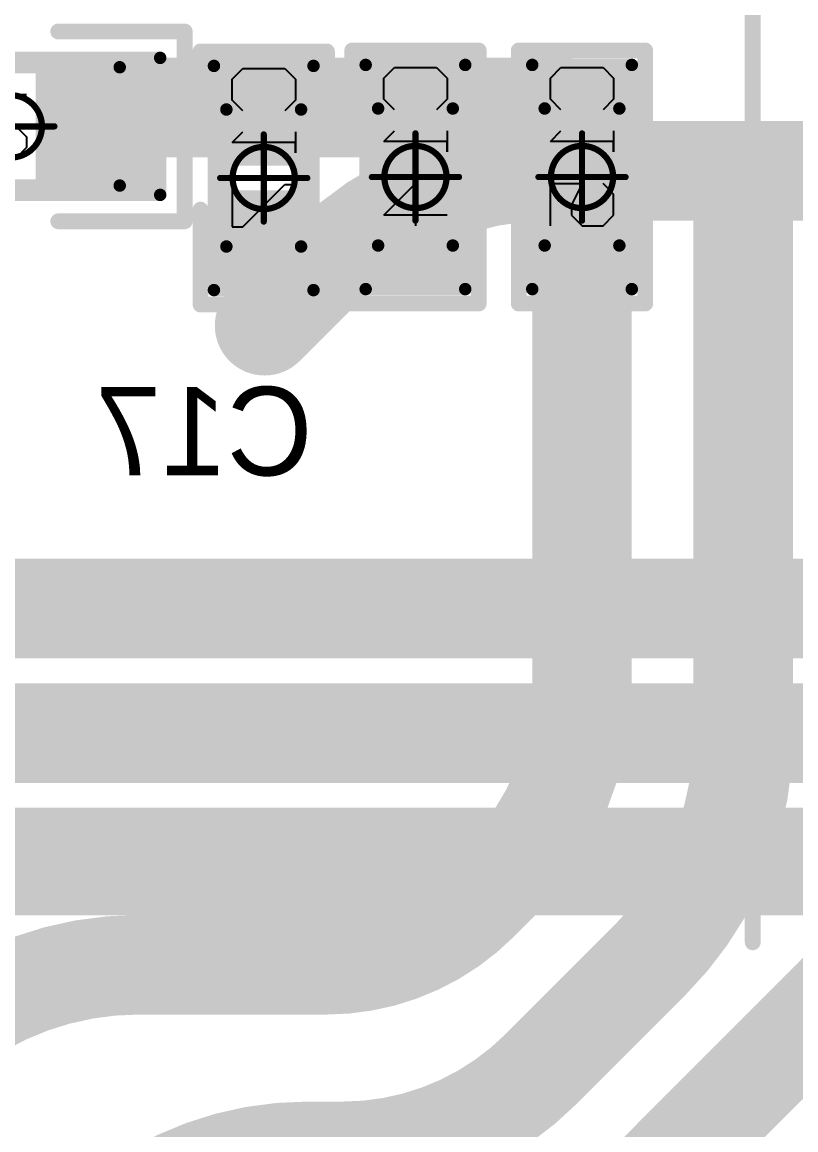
# Model space of a CAD drawing. Header units: millimetres. Extents: x 235 to 830, y 272 to 692.
# Drawn here: x 500.76 to 506.98, y 520.96 to 529.86 of the extents above; entities that cross this region are included whole.
import ezdxf

# ---------------------------------------------------------------- set-up
doc = ezdxf.new("R2010")
doc.units = ezdxf.units.MM
for name, color, linetype in [('BottomLayer', 5, 'Continuous'), ('BottomOverlay', 54, 'Continuous'), ('BottomPaste', 16, 'Continuous'), ('BottomSolder', 6, 'Continuous'), ('Mechanical1', 6, 'Continuous'), ('Mechanical13', 56, 'Continuous'), ('Mechanical15', 56, 'Continuous'), ('MultiLayer', 9, 'Continuous'), ('TopLayer', 1, 'Continuous'), ('ViaHoleLayer', 16, 'Continuous')]:
    doc.layers.add(name, color=color, linetype=linetype)

# ---------------------------------------------------------------- blocks, each defined once
blk = doc.blocks.new('ANTENNA_NFC_60MMX30MM_B_1')
at = {"layer": 'BottomLayer', "const_width": 0.8000009399999999}
for points in [[(-24.40399996, -12.60000528), (24.40399996, -12.60000528)], [(-24.83799706, -13.60000328), (24.83799706, -13.60000328)], [(-25.27199416, -14.59999874), (25.27199416, -14.60000382)]]:
    blk.add_lwpolyline(points, dxfattribs=at)
at = {"layer": 'Mechanical1', "const_width": 0.127}
blk.add_lwpolyline([(-30.0000035, -15.00000048), (30.00000604, -15.00000048)], dxfattribs=at)
blk = doc.blocks.new('0402CAP_B_4')
at = {"layer": 'BottomLayer'}
for points in [[(-0.7999984, 0.2999994), (-0.7999984, -0.2999994), (-0.1999996, 0.2999994), (-0.1999996, -0.2999994)], [(0.20000214, 0.2999994), (0.20000214, -0.2999994), (0.8000009399999999, 0.2999994), (0.8000009399999999, -0.2999994)]]:
    blk.add_solid(points, dxfattribs=at)
at = {"layer": 'BottomOverlay', "const_width": 0.127}
for points in [[(-1.016, -0.508), (-1.016, 0.508)], [(-0.254, 0.508), (-1.016, 0.508)], [(1.016, 0.508), (0.254, 0.508)], [(1.016, -0.508), (1.016, 0.508)], [(-0.254, -0.508), (-1.016, -0.508)], [(1.016, -0.508), (0.254, -0.508)]]:
    blk.add_lwpolyline(points, dxfattribs=at)
at = {"layer": 'BottomOverlay', "const_width": 0.0635}
for points in [[(-1.04775, 0.508, 1), (-0.98425, 0.508, 1)], [(-1.04775, 0.508, 1), (-0.98425, 0.508, 1)], [(-0.2857499999999999, 0.508, 1), (-0.22225, 0.508, 1)], [(0.22225, 0.508, 1), (0.2857499999999999, 0.508, 1)], [(0.98425, 0.508, 1), (1.04775, 0.508, 1)], [(0.98425, 0.508, 1), (1.04775, 0.508, 1)], [(-1.04775, -0.508, 1), (-0.98425, -0.508, 1)], [(-1.04775, -0.508, 1), (-0.98425, -0.508, 1)], [(-0.2857499999999999, -0.508, 1), (-0.22225, -0.508, 1)], [(0.22225, -0.508, 1), (0.2857499999999999, -0.508, 1)], [(0.98425, -0.508, 1), (1.04775, -0.508, 1)], [(0.98425, -0.508, 1), (1.04775, -0.508, 1)]]:
    blk.add_lwpolyline(points, format="xyb", close=True, dxfattribs=at)
at = {"layer": 'BottomPaste'}
for points in [[(-0.7999984, 0.2999994), (-0.7999984, -0.2999994), (-0.1999996, 0.2999994), (-0.1999996, -0.2999994)], [(0.20000214, 0.2999994), (0.20000214, -0.2999994), (0.8000009399999999, 0.2999994), (0.8000009399999999, -0.2999994)]]:
    blk.add_solid(points, dxfattribs=at)
at = {"layer": 'BottomSolder'}
for points in [[(-0.9015983999999999, 0.4015993999999999), (-0.9015983999999999, -0.4015993999999999), (-0.09839959999999999, 0.4015993999999999), (-0.09839959999999999, -0.4015993999999999)], [(0.09840214, 0.4015993999999999), (0.09840214, -0.4015993999999999), (0.90160094, 0.4015993999999999), (0.90160094, -0.4015993999999999)]]:
    blk.add_solid(points, dxfattribs=at)
at = {"layer": 'Mechanical1'}
for p, q in [((-0.8779992599999998, 0.16935958), (-0.79335884, 0.254)), ((-0.79335884, 0.254), (-0.62408054, 0.254)), ((-0.62408054, 0.254), (-0.53944266, 0.16935958)), ((-0.37016436, 0.254), (-0.20088606, 0.254)), ((-0.20088606, 0.254), (-0.28552394, 0.254)), ((-0.28552394, 0.254), (-0.28552394, -0.2538349)), ((0.13767308, 0.254), (0.05303266, 0.16935958)), ((0.30695138, 0.254), (0.13767308, 0.254)), ((0.39158926, 0.16935958), (0.30695138, 0.254)), ((-0.8779992599999998, -0.16919702), (-0.8779992599999998, 0.16935958)), ((0.39158926, 8.128e-05), (0.39158926, 0.16935958)), ((0.05303266, -0.2538349), (0.05303266, 8.128e-05)), ((0.05303266, 8.128e-05), (0.22231096, -0.0845566)), ((0.30695138, -0.0845566), (0.39158926, 8.128e-05)), ((0.22231096, -0.0845566), (0.30695138, -0.0845566)), ((-0.79335884, -0.2538349), (-0.8779992599999998, -0.16919702)), ((-0.53944266, -0.16919702), (-0.62408054, -0.2538349)), ((-0.28552394, -0.2538349), (-0.37016436, -0.16919702)), ((-0.62408054, -0.2538349), (-0.79335884, -0.2538349)), ((0.39158926, -0.2538349), (0.05303266, -0.2538349))]:
    blk.add_line(p, q, dxfattribs=at)
at = {"layer": 'Mechanical13', "const_width": 0.0999998}
for points in [[(0.55000144, 0.2999994), (-0.5499989, 0.2999994)], [(-0.5499989, -0.2999994), (-0.5499989, 0.2999994)], [(0.55000144, -0.2999994), (0.55000144, 0.2999994)], [(0.55000144, -0.2999994), (-0.5499989, -0.2999994)]]:
    blk.add_lwpolyline(points, dxfattribs=at)
at = {"layer": 'Mechanical13', "const_width": 0.0499999}
for points in [[(-0.57499758, 0.2999994, 1), (-0.52500022, 0.2999994, 1)], [(-0.57499758, 0.2999994, 1), (-0.52500022, 0.2999994, 1)], [(0.52500276, 0.2999994, 1), (0.57500012, 0.2999994, 1)], [(0.52500276, 0.2999994, 1), (0.57500012, 0.2999994, 1)], [(-0.57499758, -0.2999994, 1), (-0.52500022, -0.2999994, 1)], [(-0.57499758, -0.2999994, 1), (-0.52500022, -0.2999994, 1)], [(0.52500276, -0.2999994, 1), (0.57500012, -0.2999994, 1)], [(0.52500276, -0.2999994, 1), (0.57500012, -0.2999994, 1)]]:
    blk.add_lwpolyline(points, format="xyb", close=True, dxfattribs=at)
at = {"layer": 'Mechanical15'}
for points, const_width in [([(0.90000074, 0.40000174), (-0.8999982, 0.40000174)], 0.0999998), ([(-0.8999982, -0.3999992), (-0.8999982, 0.40000174)], 0.0999998), ([(0.90000074, -0.3999992), (0.90000074, 0.40000174)], 0.0999998), ([(0, -0.3499993), (0, 0.3499993)], 0.0499999), ([(0.3499993, 0), (-0.3499993, 0)], 0.0499999), ([(0.90000074, -0.3999992), (-0.8999982, -0.3999992)], 0.0999998)]:
    blk.add_lwpolyline(points, dxfattribs=dict(at, const_width=const_width))
for points, const_width in [([(-0.9249968799999999, 0.40000174, 1), (-0.87499952, 0.40000174, 1)], 0.0499999), ([(-0.9249968799999999, 0.40000174, 1), (-0.87499952, 0.40000174, 1)], 0.0499999), ([(0.8750020599999999, 0.40000174, 1), (0.9249994199999999, 0.40000174, 1)], 0.0499999), ([(0.8750020599999999, 0.40000174, 1), (0.9249994199999999, 0.40000174, 1)], 0.0499999), ([(-0.01249934, 0.3499993, 1), (0.01249934, 0.3499993, 1)], 0.02499868), ([(0.2499995, 0, 1), (-0.2499995, 0, 1)], 0.0499999), ([(-0.36249864, 0, 1), (-0.33749996, 0, 1)], 0.02499868), ([(-0.26249884, 0, 1), (-0.23750016, 0, 1)], 0.02499868), ([(0.23750016, 0, 1), (0.26249884, 0, 1)], 0.02499868), ([(0.33749996, 0, 1), (0.36249864, 0, 1)], 0.02499868), ([(-0.9249968799999999, -0.3999992, 1), (-0.87499952, -0.3999992, 1)], 0.0499999), ([(-0.9249968799999999, -0.3999992, 1), (-0.87499952, -0.3999992, 1)], 0.0499999), ([(-0.01249934, -0.3499993, 1), (0.01249934, -0.3499993, 1)], 0.02499868), ([(0.8750020599999999, -0.3999992, 1), (0.9249994199999999, -0.3999992, 1)], 0.0499999), ([(0.8750020599999999, -0.3999992, 1), (0.9249994199999999, -0.3999992, 1)], 0.0499999)]:
    blk.add_lwpolyline(points, format="xyb", close=True, dxfattribs=dict(at, const_width=const_width))
blk = doc.blocks.new('0603_B_16')
at = {"layer": 'BottomLayer'}
for points in [[(-1.0999978, 0.44999656), (-1.0999978, -0.4500016399999999), (-0.2999994, 0.44999656), (-0.2999994, -0.4500016399999999)], [(0.30000194, 0.44999656), (0.30000194, -0.4500016399999999), (1.10000034, 0.44999656), (1.10000034, -0.4500016399999999)]]:
    blk.add_solid(points, dxfattribs=at)
at = {"layer": 'BottomOverlay', "const_width": 0.127}
for points in [[(-1.397, -0.7619999999999999), (-1.397, 0.7619999999999999)], [(-1.397, 0.7619999999999999), (-0.3809999999999999, 0.7619999999999999)], [(0.3809999999999999, 0.7619999999999999), (1.397, 0.7619999999999999)], [(1.397, -0.7619999999999999), (1.397, 0.7619999999999999)], [(-1.397, -0.7619999999999999), (-0.3809999999999999, -0.7619999999999999)], [(0.3809999999999999, -0.7619999999999999), (1.397, -0.7619999999999999)]]:
    blk.add_lwpolyline(points, dxfattribs=at)
at = {"layer": 'BottomOverlay', "const_width": 0.0635}
for points in [[(-1.42875, 0.7619999999999999, 1), (-1.36525, 0.7619999999999999, 1)], [(-1.42875, 0.7619999999999999, 1), (-1.36525, 0.7619999999999999, 1)], [(-0.41275, 0.7619999999999999, 1), (-0.34925, 0.7619999999999999, 1)], [(0.34925, 0.7619999999999999, 1), (0.41275, 0.7619999999999999, 1)], [(1.36525, 0.7619999999999999, 1), (1.42875, 0.7619999999999999, 1)], [(1.36525, 0.7619999999999999, 1), (1.42875, 0.7619999999999999, 1)], [(-1.42875, -0.7619999999999999, 1), (-1.36525, -0.7619999999999999, 1)], [(-1.42875, -0.7619999999999999, 1), (-1.36525, -0.7619999999999999, 1)], [(-0.41275, -0.7619999999999999, 1), (-0.34925, -0.7619999999999999, 1)], [(0.34925, -0.7619999999999999, 1), (0.41275, -0.7619999999999999, 1)], [(1.36525, -0.7619999999999999, 1), (1.42875, -0.7619999999999999, 1)], [(1.36525, -0.7619999999999999, 1), (1.42875, -0.7619999999999999, 1)]]:
    blk.add_lwpolyline(points, format="xyb", close=True, dxfattribs=at)
at = {"layer": 'BottomPaste'}
for points in [[(-1.0999978, 0.44999656), (-1.0999978, -0.4500016399999999), (-0.2999994, 0.44999656), (-0.2999994, -0.4500016399999999)], [(0.30000194, 0.44999656), (0.30000194, -0.4500016399999999), (1.10000034, 0.44999656), (1.10000034, -0.4500016399999999)]]:
    blk.add_solid(points, dxfattribs=at)
at = {"layer": 'BottomSolder'}
for points in [[(-1.2015978, 0.55159656), (-1.2015978, -0.5516016399999999), (-0.1983994, 0.55159656), (-0.1983994, -0.5516016399999999)], [(0.19840194, 0.55159656), (0.19840194, -0.5516016399999999), (1.20160034, 0.55159656), (1.20160034, -0.5516016399999999)]]:
    blk.add_solid(points, dxfattribs=at)
at = {"layer": 'Mechanical1'}
for p, q in [((-1.143, 0.254), (-1.143, -0.2538349)), ((-0.9737217, 0.0847217), (-0.8044433999999999, 0.254)), ((-0.6351651, 0.254), (-0.4658868, 0.254)), ((-0.4658868, 0.254), (-0.55052468, 0.254)), ((-0.55052468, 0.254), (-0.55052468, -0.2538349)), ((0.12658852, 0.254), (-0.21196808, 0.254)), ((-0.21196808, 0.254), (0.12658852, -0.0845566)), ((-0.8890812799999999, 0.0847217), (-1.143, 0.0847217)), ((-0.8044433999999999, 8.128e-05), (-0.8890812799999999, 0.0847217)), ((-0.8044433999999999, -0.16919702), (-0.8044433999999999, 8.128e-05)), ((0.12658852, -0.0845566), (0.12658852, -0.16919702)), ((-0.8890812799999999, -0.2538349), (-0.8044433999999999, -0.16919702)), ((-0.55052468, -0.2538349), (-0.6351651, -0.16919702)), ((-0.12732766, -0.2538349), (-0.21196808, -0.16919702)), ((0.12658852, -0.16919702), (0.04195064, -0.2538349)), ((-1.143, -0.2538349), (-0.8890812799999999, -0.2538349)), ((0.04195064, -0.2538349), (-0.12732766, -0.2538349))]:
    blk.add_line(p, q, dxfattribs=at)
at = {"layer": 'Mechanical13', "const_width": 0.0999998}
for points in [[(-0.87499952, 0.47499778), (0.8750020599999999, 0.47499778)], [(-0.87499952, -0.47500286), (-0.87499952, 0.47499778)], [(0.8750020599999999, -0.47500286), (0.8750020599999999, 0.47499778)], [(-0.87499952, -0.47500286), (0.8750020599999999, -0.47500286)]]:
    blk.add_lwpolyline(points, dxfattribs=at)
at = {"layer": 'Mechanical13', "const_width": 0.0499999}
for points in [[(-0.8999982, 0.47499778, 1), (-0.8500008399999999, 0.47499778, 1)], [(-0.8999982, 0.47499778, 1), (-0.8500008399999999, 0.47499778, 1)], [(0.85000338, 0.47499778, 1), (0.90000074, 0.47499778, 1)], [(0.85000338, 0.47499778, 1), (0.90000074, 0.47499778, 1)], [(-0.8999982, -0.47500286, 1), (-0.8500008399999999, -0.47500286, 1)], [(-0.8999982, -0.47500286, 1), (-0.8500008399999999, -0.47500286, 1)], [(0.85000338, -0.47500286, 1), (0.90000074, -0.47500286, 1)], [(0.85000338, -0.47500286, 1), (0.90000074, -0.47500286, 1)]]:
    blk.add_lwpolyline(points, format="xyb", close=True, dxfattribs=at)
at = {"layer": 'Mechanical15'}
for points, const_width in [([(-1.1999976, 0.5499989), (1.20000014, 0.5499989)], 0.0999998), ([(-1.1999976, -0.55000144), (-1.1999976, 0.5499989)], 0.0999998), ([(1.20000014, -0.55000144), (1.20000014, 0.5499989)], 0.0999998), ([(0, -0.3499993), (0, 0.3499993)], 0.0499999), ([(-0.3499993, 0), (0.3499993, 0)], 0.0499999), ([(-1.1999976, -0.55000144), (1.20000014, -0.55000144)], 0.0999998)]:
    blk.add_lwpolyline(points, dxfattribs=dict(at, const_width=const_width))
for points, const_width in [([(-1.22499628, 0.5499989, 1), (-1.17499892, 0.5499989, 1)], 0.0499999), ([(-1.22499628, 0.5499989, 1), (-1.17499892, 0.5499989, 1)], 0.0499999), ([(1.17500146, 0.5499989, 1), (1.22499882, 0.5499989, 1)], 0.0499999), ([(1.17500146, 0.5499989, 1), (1.22499882, 0.5499989, 1)], 0.0499999), ([(-0.01249934, 0.3499993, 1), (0.01249934, 0.3499993, 1)], 0.02499868), ([(0.2499995, 0, 1), (-0.2499995, 0, 1)], 0.0499999), ([(-0.36249864, 0, 1), (-0.33749996, 0, 1)], 0.02499868), ([(-0.26249884, 0, 1), (-0.23750016, 0, 1)], 0.02499868), ([(0.23750016, 0, 1), (0.26249884, 0, 1)], 0.02499868), ([(0.33749996, 0, 1), (0.36249864, 0, 1)], 0.02499868), ([(-0.01249934, -0.3499993, 1), (0.01249934, -0.3499993, 1)], 0.02499868), ([(-1.22499628, -0.55000144, 1), (-1.17499892, -0.55000144, 1)], 0.0499999), ([(-1.22499628, -0.55000144, 1), (-1.17499892, -0.55000144, 1)], 0.0499999), ([(1.17500146, -0.55000144, 1), (1.22499882, -0.55000144, 1)], 0.0499999), ([(1.17500146, -0.55000144, 1), (1.22499882, -0.55000144, 1)], 0.0499999)]:
    blk.add_lwpolyline(points, format="xyb", close=True, dxfattribs=dict(at, const_width=const_width))
blk = doc.blocks.new('0402CAP_B_30')
at = {"layer": 'BottomLayer'}
for points in [[(-0.7999984, 0.2999994), (-0.7999984, -0.2999994), (-0.1999996, 0.2999994), (-0.1999996, -0.2999994)], [(0.20000214, 0.2999994), (0.20000214, -0.2999994), (0.8000009399999999, 0.2999994), (0.8000009399999999, -0.2999994)]]:
    blk.add_solid(points, dxfattribs=at)
at = {"layer": 'BottomOverlay', "const_width": 0.127}
for points in [[(-0.254, 0.508), (-1.016, 0.508)], [(-1.016, -0.508), (-1.016, 0.508)], [(1.016, 0.508), (0.254, 0.508)], [(1.016, -0.508), (1.016, 0.508)], [(-0.254, -0.508), (-1.016, -0.508)], [(1.016, -0.508), (0.254, -0.508)]]:
    blk.add_lwpolyline(points, dxfattribs=at)
at = {"layer": 'BottomOverlay', "const_width": 0.0635}
for points in [[(-1.04775, 0.508, 1), (-0.98425, 0.508, 1)], [(-1.04775, 0.508, 1), (-0.98425, 0.508, 1)], [(-0.2857499999999999, 0.508, 1), (-0.22225, 0.508, 1)], [(0.22225, 0.508, 1), (0.2857499999999999, 0.508, 1)], [(0.98425, 0.508, 1), (1.04775, 0.508, 1)], [(0.98425, 0.508, 1), (1.04775, 0.508, 1)], [(-1.04775, -0.508, 1), (-0.98425, -0.508, 1)], [(-1.04775, -0.508, 1), (-0.98425, -0.508, 1)], [(-0.2857499999999999, -0.508, 1), (-0.22225, -0.508, 1)], [(0.22225, -0.508, 1), (0.2857499999999999, -0.508, 1)], [(0.98425, -0.508, 1), (1.04775, -0.508, 1)], [(0.98425, -0.508, 1), (1.04775, -0.508, 1)]]:
    blk.add_lwpolyline(points, format="xyb", close=True, dxfattribs=at)
at = {"layer": 'BottomPaste'}
for points in [[(-0.7999984, 0.2999994), (-0.7999984, -0.2999994), (-0.1999996, 0.2999994), (-0.1999996, -0.2999994)], [(0.20000214, 0.2999994), (0.20000214, -0.2999994), (0.8000009399999999, 0.2999994), (0.8000009399999999, -0.2999994)]]:
    blk.add_solid(points, dxfattribs=at)
at = {"layer": 'BottomSolder'}
for points in [[(-0.9015983999999999, 0.4015993999999999), (-0.9015983999999999, -0.4015993999999999), (-0.09839959999999999, 0.4015993999999999), (-0.09839959999999999, -0.4015993999999999)], [(0.09840214, 0.4015993999999999), (0.09840214, -0.4015993999999999), (0.90160094, 0.4015993999999999), (0.90160094, -0.4015993999999999)]]:
    blk.add_solid(points, dxfattribs=at)
at = {"layer": 'Mechanical1'}
for p, q in [((-0.8779992599999998, 0.16935958), (-0.79335884, 0.254)), ((-0.79335884, 0.254), (-0.62408054, 0.254)), ((-0.62408054, 0.254), (-0.53944266, 0.16935958)), ((-0.37016436, 0.254), (-0.20088606, 0.254)), ((-0.20088606, 0.254), (-0.28552394, 0.254)), ((-0.28552394, 0.254), (-0.28552394, -0.2538349)), ((0.05303266, 0.16935958), (0.05303266, 0.254)), ((-0.8779992599999998, -0.16919702), (-0.8779992599999998, 0.16935958)), ((0.39158926, -0.16919702), (0.05303266, 0.16935958)), ((-0.79335884, -0.2538349), (-0.8779992599999998, -0.16919702)), ((-0.53944266, -0.16919702), (-0.62408054, -0.2538349)), ((-0.28552394, -0.2538349), (-0.37016436, -0.16919702)), ((0.39158926, -0.2538349), (0.39158926, -0.16919702)), ((-0.62408054, -0.2538349), (-0.79335884, -0.2538349)), ((0.05303266, -0.2538349), (0.39158926, -0.2538349))]:
    blk.add_line(p, q, dxfattribs=at)
at = {"layer": 'Mechanical13', "const_width": 0.0999998}
for points in [[(-0.5499989, -0.2999994), (-0.5499989, 0.2999994)], [(0.55000144, 0.2999994), (-0.5499989, 0.2999994)], [(0.55000144, -0.2999994), (0.55000144, 0.2999994)], [(0.55000144, -0.2999994), (-0.5499989, -0.2999994)]]:
    blk.add_lwpolyline(points, dxfattribs=at)
at = {"layer": 'Mechanical13', "const_width": 0.0499999}
for points in [[(-0.57499758, 0.2999994, 1), (-0.52500022, 0.2999994, 1)], [(-0.57499758, 0.2999994, 1), (-0.52500022, 0.2999994, 1)], [(0.52500276, 0.2999994, 1), (0.57500012, 0.2999994, 1)], [(0.52500276, 0.2999994, 1), (0.57500012, 0.2999994, 1)], [(-0.57499758, -0.2999994, 1), (-0.52500022, -0.2999994, 1)], [(-0.57499758, -0.2999994, 1), (-0.52500022, -0.2999994, 1)], [(0.52500276, -0.2999994, 1), (0.57500012, -0.2999994, 1)], [(0.52500276, -0.2999994, 1), (0.57500012, -0.2999994, 1)]]:
    blk.add_lwpolyline(points, format="xyb", close=True, dxfattribs=at)
at = {"layer": 'Mechanical15'}
for points, const_width in [([(-0.8999982, -0.3999992), (-0.8999982, 0.40000174)], 0.0999998), ([(0.90000074, 0.40000174), (-0.8999982, 0.40000174)], 0.0999998), ([(0.90000074, -0.3999992), (0.90000074, 0.40000174)], 0.0999998), ([(0, -0.3499993), (0, 0.3499993)], 0.0499999), ([(0.3499993, 0), (-0.3499993, 0)], 0.0499999), ([(0.90000074, -0.3999992), (-0.8999982, -0.3999992)], 0.0999998)]:
    blk.add_lwpolyline(points, dxfattribs=dict(at, const_width=const_width))
for points, const_width in [([(-0.9249968799999999, 0.40000174, 1), (-0.87499952, 0.40000174, 1)], 0.0499999), ([(-0.9249968799999999, 0.40000174, 1), (-0.87499952, 0.40000174, 1)], 0.0499999), ([(0.8750020599999999, 0.40000174, 1), (0.9249994199999999, 0.40000174, 1)], 0.0499999), ([(0.8750020599999999, 0.40000174, 1), (0.9249994199999999, 0.40000174, 1)], 0.0499999), ([(-0.01249934, 0.3499993, 1), (0.01249934, 0.3499993, 1)], 0.02499868), ([(0.2499995, 0, 1), (-0.2499995, 0, 1)], 0.0499999), ([(-0.36249864, 0, 1), (-0.33749996, 0, 1)], 0.02499868), ([(-0.26249884, 0, 1), (-0.23750016, 0, 1)], 0.02499868), ([(0.23750016, 0, 1), (0.26249884, 0, 1)], 0.02499868), ([(0.33749996, 0, 1), (0.36249864, 0, 1)], 0.02499868), ([(-0.9249968799999999, -0.3999992, 1), (-0.87499952, -0.3999992, 1)], 0.0499999), ([(-0.9249968799999999, -0.3999992, 1), (-0.87499952, -0.3999992, 1)], 0.0499999), ([(-0.01249934, -0.3499993, 1), (0.01249934, -0.3499993, 1)], 0.02499868), ([(0.8750020599999999, -0.3999992, 1), (0.9249994199999999, -0.3999992, 1)], 0.0499999), ([(0.8750020599999999, -0.3999992, 1), (0.9249994199999999, -0.3999992, 1)], 0.0499999)]:
    blk.add_lwpolyline(points, format="xyb", close=True, dxfattribs=dict(at, const_width=const_width))
blk = doc.blocks.new('0402CAP_B_32')
at = {"layer": 'BottomLayer'}
for points in [[(-0.7999984, 0.2999994), (-0.7999984, -0.2999994), (-0.1999996, 0.2999994), (-0.1999996, -0.2999994)], [(0.20000214, 0.2999994), (0.20000214, -0.2999994), (0.8000009399999999, 0.2999994), (0.8000009399999999, -0.2999994)]]:
    blk.add_solid(points, dxfattribs=at)
at = {"layer": 'BottomOverlay', "const_width": 0.127}
for points in [[(-0.254, 0.508), (-1.016, 0.508)], [(-1.016, -0.508), (-1.016, 0.508)], [(1.016, 0.508), (0.254, 0.508)], [(1.016, -0.508), (1.016, 0.508)], [(-0.254, -0.508), (-1.016, -0.508)], [(1.016, -0.508), (0.254, -0.508)]]:
    blk.add_lwpolyline(points, dxfattribs=at)
at = {"layer": 'BottomOverlay', "const_width": 0.0635}
for points in [[(-1.04775, 0.508, 1), (-0.98425, 0.508, 1)], [(-1.04775, 0.508, 1), (-0.98425, 0.508, 1)], [(-0.2857499999999999, 0.508, 1), (-0.22225, 0.508, 1)], [(0.22225, 0.508, 1), (0.2857499999999999, 0.508, 1)], [(0.98425, 0.508, 1), (1.04775, 0.508, 1)], [(0.98425, 0.508, 1), (1.04775, 0.508, 1)], [(-1.04775, -0.508, 1), (-0.98425, -0.508, 1)], [(-1.04775, -0.508, 1), (-0.98425, -0.508, 1)], [(-0.2857499999999999, -0.508, 1), (-0.22225, -0.508, 1)], [(0.22225, -0.508, 1), (0.2857499999999999, -0.508, 1)], [(0.98425, -0.508, 1), (1.04775, -0.508, 1)], [(0.98425, -0.508, 1), (1.04775, -0.508, 1)]]:
    blk.add_lwpolyline(points, format="xyb", close=True, dxfattribs=at)
at = {"layer": 'BottomPaste'}
for points in [[(-0.7999984, 0.2999994), (-0.7999984, -0.2999994), (-0.1999996, 0.2999994), (-0.1999996, -0.2999994)], [(0.20000214, 0.2999994), (0.20000214, -0.2999994), (0.8000009399999999, 0.2999994), (0.8000009399999999, -0.2999994)]]:
    blk.add_solid(points, dxfattribs=at)
at = {"layer": 'BottomSolder'}
for points in [[(-0.9015983999999999, 0.4015993999999999), (-0.9015983999999999, -0.4015993999999999), (-0.09839959999999999, 0.4015993999999999), (-0.09839959999999999, -0.4015993999999999)], [(0.09840214, 0.4015993999999999), (0.09840214, -0.4015993999999999), (0.90160094, 0.4015993999999999), (0.90160094, -0.4015993999999999)]]:
    blk.add_solid(points, dxfattribs=at)
at = {"layer": 'Mechanical1'}
for p, q in [((-0.8779992599999998, 0.16935958), (-0.79335884, 0.254)), ((-0.79335884, 0.254), (-0.62408054, 0.254)), ((-0.62408054, 0.254), (-0.53944266, 0.16935958)), ((-0.37016436, 0.254), (-0.20088606, 0.254)), ((-0.20088606, 0.254), (-0.28552394, 0.254)), ((-0.28552394, 0.254), (-0.28552394, -0.2538349)), ((0.30695138, 0.254), (0.30695138, -0.2538349)), ((-0.8779992599999998, -0.16919702), (-0.8779992599999998, 0.16935958)), ((0.30695138, -0.2538349), (0.05303266, 8.128e-05)), ((0.05303266, 8.128e-05), (0.39158926, 8.128e-05)), ((-0.79335884, -0.2538349), (-0.8779992599999998, -0.16919702)), ((-0.53944266, -0.16919702), (-0.62408054, -0.2538349)), ((-0.28552394, -0.2538349), (-0.37016436, -0.16919702)), ((-0.62408054, -0.2538349), (-0.79335884, -0.2538349))]:
    blk.add_line(p, q, dxfattribs=at)
at = {"layer": 'Mechanical13', "const_width": 0.0999998}
for points in [[(-0.5499989, -0.2999994), (-0.5499989, 0.2999994)], [(0.55000144, 0.2999994), (-0.5499989, 0.2999994)], [(0.55000144, -0.2999994), (0.55000144, 0.2999994)], [(0.55000144, -0.2999994), (-0.5499989, -0.2999994)]]:
    blk.add_lwpolyline(points, dxfattribs=at)
at = {"layer": 'Mechanical13', "const_width": 0.0499999}
for points in [[(-0.57499758, 0.2999994, 1), (-0.52500022, 0.2999994, 1)], [(-0.57499758, 0.2999994, 1), (-0.52500022, 0.2999994, 1)], [(0.52500276, 0.2999994, 1), (0.57500012, 0.2999994, 1)], [(0.52500276, 0.2999994, 1), (0.57500012, 0.2999994, 1)], [(-0.57499758, -0.2999994, 1), (-0.52500022, -0.2999994, 1)], [(-0.57499758, -0.2999994, 1), (-0.52500022, -0.2999994, 1)], [(0.52500276, -0.2999994, 1), (0.57500012, -0.2999994, 1)], [(0.52500276, -0.2999994, 1), (0.57500012, -0.2999994, 1)]]:
    blk.add_lwpolyline(points, format="xyb", close=True, dxfattribs=at)
at = {"layer": 'Mechanical15'}
for points, const_width in [([(-0.8999982, -0.3999992), (-0.8999982, 0.40000174)], 0.0999998), ([(0.90000074, 0.40000174), (-0.8999982, 0.40000174)], 0.0999998), ([(0.90000074, -0.3999992), (0.90000074, 0.40000174)], 0.0999998), ([(0, -0.3499993), (0, 0.3499993)], 0.0499999), ([(0.3499993, 0), (-0.3499993, 0)], 0.0499999), ([(0.90000074, -0.3999992), (-0.8999982, -0.3999992)], 0.0999998)]:
    blk.add_lwpolyline(points, dxfattribs=dict(at, const_width=const_width))
for points, const_width in [([(-0.9249968799999999, 0.40000174, 1), (-0.87499952, 0.40000174, 1)], 0.0499999), ([(-0.9249968799999999, 0.40000174, 1), (-0.87499952, 0.40000174, 1)], 0.0499999), ([(0.8750020599999999, 0.40000174, 1), (0.9249994199999999, 0.40000174, 1)], 0.0499999), ([(0.8750020599999999, 0.40000174, 1), (0.9249994199999999, 0.40000174, 1)], 0.0499999), ([(-0.01249934, 0.3499993, 1), (0.01249934, 0.3499993, 1)], 0.02499868), ([(0.2499995, 0, 1), (-0.2499995, 0, 1)], 0.0499999), ([(-0.36249864, 0, 1), (-0.33749996, 0, 1)], 0.02499868), ([(-0.26249884, 0, 1), (-0.23750016, 0, 1)], 0.02499868), ([(0.23750016, 0, 1), (0.26249884, 0, 1)], 0.02499868), ([(0.33749996, 0, 1), (0.36249864, 0, 1)], 0.02499868), ([(-0.9249968799999999, -0.3999992, 1), (-0.87499952, -0.3999992, 1)], 0.0499999), ([(-0.9249968799999999, -0.3999992, 1), (-0.87499952, -0.3999992, 1)], 0.0499999), ([(-0.01249934, -0.3499993, 1), (0.01249934, -0.3499993, 1)], 0.02499868), ([(0.8750020599999999, -0.3999992, 1), (0.9249994199999999, -0.3999992, 1)], 0.0499999), ([(0.8750020599999999, -0.3999992, 1), (0.9249994199999999, -0.3999992, 1)], 0.0499999)]:
    blk.add_lwpolyline(points, format="xyb", close=True, dxfattribs=dict(at, const_width=const_width))

msp = doc.modelspace()

# ---------------------------------------------------------------- linework, layer by layer
at = {"layer": 'BottomLayer'}
for points, const_width in [([(501.41984298, 529.0688275599999), (501.5222456199999, 529.1712302)], 0.8000009399999999), ([(501.70004562, 529.1712302), (505.10711526, 529.1712302)], 0.8000009399999999), ([(501.36984308, 529.0688275599999), (501.41984298, 529.0688275599999)], 0.8000009399999999), ([(501.36984308, 529.0188276599999), (501.36984308, 529.0688275599999)], 0.8000009399999999), ([(503.9170414399999, 528.10842816), (503.92104194, 528.11242866)], 0.508), ([(502.70184194, 528.1044301999999), (502.7058399, 528.10842816)], 0.508), ([(502.70184194, 528.1044301999999), (502.70875836, 528.09751378)], 0.508), ([(502.7058399, 528.10842816), (503.9170414399999, 528.10842816)], 0.508), ([(502.70875836, 527.4186301999999), (502.70875836, 528.09751378)], 0.508), ([(505.25951526, 527.1392302), (505.25951526, 527.9520302)], 0.8000009399999999)]:
    msp.add_lwpolyline(points, dxfattribs=dict(at, const_width=const_width))
for points, const_width in [([(501.32224602, 529.1712302, 1), (501.7222452199999, 529.1712302, 1)], 0.3999992), ([(501.50004602, 529.1712302, 1), (501.90004522, 529.1712302, 1)], 0.3999992), ([(504.90711566, 529.1712302, 1), (505.30711486, 529.1712302, 1)], 0.3999992), ([(501.1698434799999, 529.0688275599999, 1), (501.56984268, 529.0688275599999, 1)], 0.3999992), ([(501.1698434799999, 529.0688275599999, 1), (501.56984268, 529.0688275599999, 1)], 0.3999992), ([(501.21984338, 529.0688275599999, 1), (501.61984258, 529.0688275599999, 1)], 0.3999992), ([(501.21984338, 529.0688275599999, 1), (501.61984258, 529.0688275599999, 1)], 0.3999992), ([(501.1698434799999, 529.0188276599999, 1), (501.56984268, 529.0188276599999, 1)], 0.3999992), ([(503.79404194, 528.11242866, 1), (504.04804194, 528.11242866, 1)], 0.254), ([(502.5748419399999, 528.1044301999999, 1), (502.82884194, 528.1044301999999, 1)], 0.254), ([(502.5748419399999, 528.1044301999999, 1), (502.82884194, 528.1044301999999, 1)], 0.254), ([(502.5788399, 528.10842816, 1), (502.8328399, 528.10842816, 1)], 0.254), ([(502.5788399, 528.10842816, 1), (502.8328399, 528.10842816, 1)], 0.254), ([(502.58175836, 528.09751378, 1), (502.8357583599999, 528.09751378, 1)], 0.254), ([(502.58175836, 528.09751378, 1), (502.8357583599999, 528.09751378, 1)], 0.254), ([(503.79004144, 528.10842816, 1), (504.0440414399999, 528.10842816, 1)], 0.254), ([(503.79004144, 528.10842816, 1), (504.0440414399999, 528.10842816, 1)], 0.254), ([(505.05951566, 527.9520302, 1), (505.45951486, 527.9520302, 1)], 0.3999992), ([(502.58175836, 527.4186301999999, 1), (502.8357583599999, 527.4186301999999, 1)], 0.254), ([(502.6071583599999, 527.4186301999999, 1), (502.81035836, 527.4186301999999, 1)], 0.2032), ([(505.05951566, 527.1392302, 1), (505.45951486, 527.1392302, 1)], 0.3999992), ([(505.15791526, 527.1392302, 1), (505.36111526, 527.1392302, 1)], 0.2032)]:
    msp.add_lwpolyline(points, format="xyb", close=True, dxfattribs=dict(at, const_width=const_width))
at = {"layer": 'Mechanical1', "const_width": 0.127}
msp.add_lwpolyline([(506.63111526, 522.46803812), (506.63111526, 550.8486366799999)], dxfattribs=at)
at = {"layer": 'Mechanical1', "const_width": 0.0635}
msp.add_lwpolyline([(506.59936526, 522.46803812, 1), (506.6628652599999, 522.46803812, 1)], format="xyb", close=True, dxfattribs=at)
at = {"layer": 'MultiLayer', "const_width": 0.2032}
for points in [[(502.6071583599999, 527.4186301999999, 1), (502.81035836, 527.4186301999999, 1)], [(505.15791526, 527.1392302, 1), (505.36111526, 527.1392302, 1)]]:
    msp.add_lwpolyline(points, format="xyb", close=True, dxfattribs=at)
at = {"layer": 'TopLayer', "const_width": 0.8000009399999999}
for points in [[(503.20941014, 527.9192819799999, -0.198912367379658), (505.00546192, 528.6632301999999)], [(505.25951526, 524.53373376, -0.198912367379658), (504.61786554, 522.9846537999999)], [(506.55491526, 524.1273337599999, -0.198912367379658), (505.81096704, 522.33128198)], [(508.02817368, 523.82259218, -0.198912367379658), (507.28422546, 522.0265404)], [(504.4290419399999, 522.7958302, -0.198912367379658), (503.20262072, 522.2878301999999)], [(499.90005684, 521.54388198, -0.198912367379658), (501.69610862, 522.2878301999999)], [(504.92931526, 521.4496302, -0.198912367379658), (503.33496742, 520.7892302)], [(501.32828868, 520.07530986, -0.198912367379658), (503.05184124, 520.7892302)]]:
    msp.add_lwpolyline(points, format="xyb", dxfattribs=at)
for points in [[(504.87851526, 528.6632301999999), (506.55491526, 528.6632301999999)], [(506.55491526, 528.6632301999999), (508.30831536, 528.6632301999999)], [(506.55491526, 524.1273337599999), (506.55491526, 528.6632301999999)], [(502.70875836, 527.4186301999999), (503.20941014, 527.9192819799999)], [(505.25951526, 524.53373376), (505.25951526, 527.1392302)], [(504.4290419399999, 522.7958302), (504.61786554, 522.9846537999999)], [(501.69610862, 522.2878301999999), (503.20262072, 522.2878301999999)], [(504.92931526, 521.4496302), (505.81096704, 522.33128198)], [(505.15448626, 519.8968012), (507.28422546, 522.0265404)], [(503.05184124, 520.7892302), (503.33496742, 520.7892302)]]:
    msp.add_lwpolyline(points, dxfattribs=at)
at = {"layer": 'TopLayer'}
for points, const_width in [([(504.67851566, 528.6632301999999, 1), (505.0785148599999, 528.6632301999999, 1)], 0.3999992), ([(504.8054623199999, 528.6632301999999, 1), (505.20546152, 528.6632301999999, 1)], 0.3999992), ([(506.35491566, 528.6632301999999, 1), (506.75491486, 528.6632301999999, 1)], 0.3999992), ([(506.35491566, 528.6632301999999, 1), (506.75491486, 528.6632301999999, 1)], 0.3999992), ([(506.35491566, 528.6632301999999, 1), (506.75491486, 528.6632301999999, 1)], 0.3999992), ([(503.00941054, 527.9192819799999, 1), (503.4094097399999, 527.9192819799999, 1)], 0.3999992), ([(503.00941054, 527.9192819799999, 1), (503.4094097399999, 527.9192819799999, 1)], 0.3999992), ([(502.5087587599999, 527.4186301999999, 1), (502.90875796, 527.4186301999999, 1)], 0.3999992), ([(502.6071583599999, 527.4186301999999, 1), (502.81035836, 527.4186301999999, 1)], 0.2032), ([(505.05951566, 527.1392302, 1), (505.45951486, 527.1392302, 1)], 0.3999992), ([(505.15791526, 527.1392302, 1), (505.36111526, 527.1392302, 1)], 0.2032), ([(505.05951566, 524.53373376, 1), (505.45951486, 524.53373376, 1)], 0.3999992), ([(505.05951566, 524.53373376, 1), (505.45951486, 524.53373376, 1)], 0.3999992), ([(506.35491566, 524.1273337599999, 1), (506.75491486, 524.1273337599999, 1)], 0.3999992), ([(506.35491566, 524.1273337599999, 1), (506.75491486, 524.1273337599999, 1)], 0.3999992), ([(504.41786594, 522.9846537999999, 1), (504.81786514, 522.9846537999999, 1)], 0.3999992), ([(504.41786594, 522.9846537999999, 1), (504.81786514, 522.9846537999999, 1)], 0.3999992), ([(504.22904234, 522.7958302, 1), (504.62904154, 522.7958302, 1)], 0.3999992), ([(504.22904234, 522.7958302, 1), (504.62904154, 522.7958302, 1)], 0.3999992), ([(501.4961090199999, 522.2878301999999, 1), (501.89610822, 522.2878301999999, 1)], 0.3999992), ([(501.4961090199999, 522.2878301999999, 1), (501.89610822, 522.2878301999999, 1)], 0.3999992), ([(503.00262112, 522.2878301999999, 1), (503.40262032, 522.2878301999999, 1)], 0.3999992), ([(503.00262112, 522.2878301999999, 1), (503.40262032, 522.2878301999999, 1)], 0.3999992), ([(505.61096744, 522.33128198, 1), (506.0109666399999, 522.33128198, 1)], 0.3999992), ([(505.61096744, 522.33128198, 1), (506.0109666399999, 522.33128198, 1)], 0.3999992), ([(507.0842258599999, 522.0265404, 1), (507.48422506, 522.0265404, 1)], 0.3999992), ([(507.0842258599999, 522.0265404, 1), (507.48422506, 522.0265404, 1)], 0.3999992), ([(504.7293156599999, 521.4496302, 1), (505.12931486, 521.4496302, 1)], 0.3999992), ([(504.7293156599999, 521.4496302, 1), (505.12931486, 521.4496302, 1)], 0.3999992), ([(502.8518416399999, 520.7892302, 1), (503.25184084, 520.7892302, 1)], 0.3999992), ([(502.8518416399999, 520.7892302, 1), (503.25184084, 520.7892302, 1)], 0.3999992), ([(503.13496782, 520.7892302, 1), (503.53496702, 520.7892302, 1)], 0.3999992), ([(503.13496782, 520.7892302, 1), (503.53496702, 520.7892302, 1)], 0.3999992)]:
    msp.add_lwpolyline(points, format="xyb", close=True, dxfattribs=dict(at, const_width=const_width))
at = {"layer": 'ViaHoleLayer', "const_width": 0.1016}
for points in [[(502.65795836, 527.4186301999999, 1), (502.75955836, 527.4186301999999, 1)], [(505.20871526, 527.1392302, 1), (505.31031526, 527.1392302, 1)]]:
    msp.add_lwpolyline(points, format="xyb", close=True, dxfattribs=at)

# ---------------------------------------------------------------- block references
for name, p in [('ANTENNA_NFC_60MMX30MM_B_1', (506.63111526, 537.74823616)), ('0603_B_16', (500.66984194, 529.0188301999999))]:
    msp.add_blockref(name, p)
at = {"rotation": 270}
for name, p in [('0402CAP_B_30', (502.70184194, 528.6044317399999)), ('0402CAP_B_32', (503.92104194, 528.6124302000001)), ('0402CAP_B_4', (505.25951526, 528.6124302000001))]:
    msp.add_blockref(name, p, dxfattribs=at)

# ---------------------------------------------------------------- texts
at = {"layer": 'BottomOverlay', "text_generation_flag": 2}
msp.add_text('C17', height=0.7111999999999999, dxfattribs=at).set_placement((503.09471644, 526.21663616))

doc.saveas('drawing.dxf')
